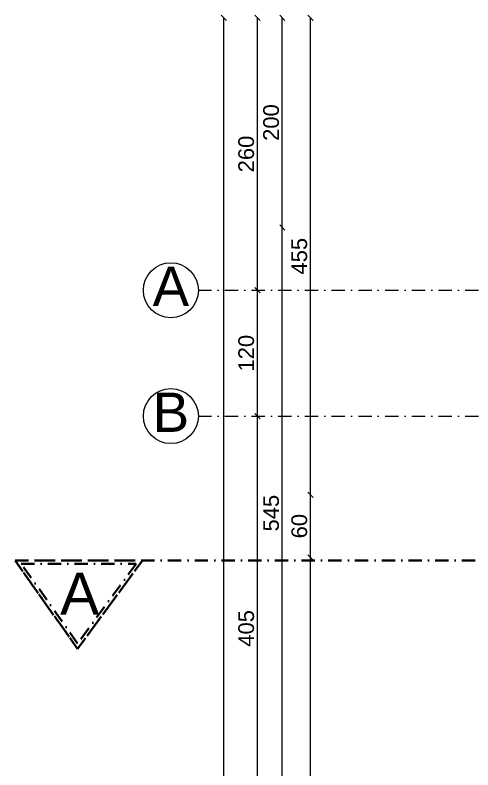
# Model space of a CAD drawing. Header units: millimetres. Extents: x 708 to 46452, y -4963 to 3960.
# Drawn here: x 16779 to 17216, y 2761 to 3481 of the extents above; entities that cross this region are included whole.
import ezdxf

# ---------------------------------------------------------------- set-up
doc = ezdxf.new("R2010")
doc.units = ezdxf.units.MM
for name, pattern in [('ACAD_ISO10W100', [18, 12, -3, 0, -3]), ('DASHDOT', [25.4, 12.7, -6.35, 0, -6.35]), ('DUZ', [0])]:
    doc.linetypes.add(name, pattern=pattern)
for name, color, linetype, lineweight in [('00_IC_OLCU', 139, 'Continuous', 20), ('AKS', 153, 'ACAD_ISO10W100', 20), ('aks ve noktalılar', 129, 'DASHDOT', 13), ('kesit çizgisi', 4, 'DASHDOT', 35), ('ölçü yatay', 150, 'DUZ', 18)]:
    doc.layers.add(name, color=color, linetype=linetype, lineweight=lineweight)
doc.styles.add('arial_1_18', font='arial.ttf', dxfattribs={"height": 0.2})
doc.styles.add('mimari altlik$0$194_PTB_WET_B1$0$Standard', font='arial.ttf')
doc.styles.get("Standard").update_dxf_attribs({"font": 'arial.ttf'})
doc.dimstyles.new('ALP_OLCU', dxfattribs={"dimscale": 0, "dimtxt": 15, "dimasz": 5, "dimexe": 0.18, "dimexo": 0.06, "dimgap": 3, "dimtad": 1, "dimdec": 0, "dimrnd": 0.1, "dimzin": 9, "dimdsep": 46, "dimtxsty": 'Standard', "dimblk": 'OBLIQUE', "dimcen": 0, "dimse1": 1, "dimse2": 1, "dimclrd": 256, "dimclre": 256, "dimclrt": 53, "dimadec": 0, "dimazin": 0, "dimtfac": 1, "dimtdec": 0, "dimtix": 1, "dimtmove": 1, "dimatfit": 3, "dimldrblk": 'ARCHTICK', "dimfxl": 0.18, "dimtolj": 1, "dimlwd": -1, "dimarcsym": 0})

# ---------------------------------------------------------------- blocks, each defined once
blk = doc.blocks.new('_Oblique')
at = {"color": 0, "linetype": 'ByBlock', "lineweight": -2}
blk.add_line((-0.5, -0.5), (0.5, 0.5), dxfattribs=at)
blk = doc.blocks.new('*D1031')
at = {"layer": '00_IC_OLCU', "transparency": 16777216}
blk.add_line((16978.63, 1953.46), (16978.63, 3478.46), dxfattribs=at)
at = {"layer": 'Defpoints', "color": 0, "transparency": 16777216}
for p in [(16978.63, 3478.46), (17865.36, 3478.46), (17227.36, 1953.46)]:
    blk.add_point(p, dxfattribs=at)
at = {"layer": '00_IC_OLCU', "transparency": 16777216, "xscale": 5, "yscale": 5, "zscale": 5}
for p, rotation in [((16978.63, 3478.46), 90), ((16978.63, 1953.46), 270)]:
    blk.add_blockref('_Oblique', p, dxfattribs=dict(at, rotation=rotation))
at = {"layer": '00_IC_OLCU', "color": 53, "transparency": 16777216, "insert": (16967.97, 2715.96), "char_height": 15, "attachment_point": 5, "rotation": 90}
blk.add_mtext('\\A1;1525', dxfattribs=at)
blk = doc.blocks.new('_ArchTick')
at = {"color": 0, "linetype": 'ByBlock', "const_width": 0.15}
blk.add_lwpolyline([(-0.5, -0.5), (0.5, 0.5)], dxfattribs=at)
blk = doc.blocks.new('*D1035')
at = {"layer": '00_IC_OLCU', "transparency": 16777216}
blk.add_line((17010.7, 2693.46), (17010.7, 3098.46), dxfattribs=at)
at = {"layer": 'Defpoints', "color": 0, "transparency": 16777216}
for p in [(17010.7, 3098.46), (17010.7, 3098.46), (17010.7, 2693.46)]:
    blk.add_point(p, dxfattribs=at)
at = {"layer": '00_IC_OLCU', "transparency": 16777216, "xscale": 5, "yscale": 5, "zscale": 5}
for p, rotation in [((17010.7, 3098.46), 90), ((17010.7, 2693.46), 270)]:
    blk.add_blockref('_Oblique', p, dxfattribs=dict(at, rotation=rotation))
at = {"layer": '00_IC_OLCU', "color": 53, "transparency": 16777216, "insert": (17000.04, 2895.96), "char_height": 15, "attachment_point": 5, "rotation": 90}
blk.add_mtext('\\A1;405', dxfattribs=at)
blk = doc.blocks.new('*D1036')
at = {"layer": '00_IC_OLCU', "transparency": 16777216}
blk.add_line((17010.7, 3098.46), (17010.7, 3218.46), dxfattribs=at)
at = {"layer": 'Defpoints', "color": 0, "transparency": 16777216}
for p in [(17010.7, 3218.46), (17010.7, 3218.46), (17010.7, 3098.46)]:
    blk.add_point(p, dxfattribs=at)
at = {"layer": '00_IC_OLCU', "transparency": 16777216, "xscale": 5, "yscale": 5, "zscale": 5}
for p, rotation in [((17010.7, 3218.46), 90), ((17010.7, 3098.46), 270)]:
    blk.add_blockref('_Oblique', p, dxfattribs=dict(at, rotation=rotation))
at = {"layer": '00_IC_OLCU', "color": 53, "transparency": 16777216, "insert": (17000.04, 3158.46), "char_height": 15, "attachment_point": 5, "rotation": 90}
blk.add_mtext('\\A1;120', dxfattribs=at)
blk = doc.blocks.new('*D1037')
at = {"layer": '00_IC_OLCU', "transparency": 16777216}
blk.add_line((17010.7, 3218.46), (17010.7, 3478.46), dxfattribs=at)
at = {"layer": 'Defpoints', "color": 0, "transparency": 16777216}
for p in [(17010.7, 3478.46), (17865.36, 3478.46), (17010.7, 3218.46)]:
    blk.add_point(p, dxfattribs=at)
at = {"layer": '00_IC_OLCU', "transparency": 16777216, "xscale": 5, "yscale": 5, "zscale": 5}
for p, rotation in [((17010.7, 3478.46), 90), ((17010.7, 3218.46), 270)]:
    blk.add_blockref('_Oblique', p, dxfattribs=dict(at, rotation=rotation))
at = {"layer": '00_IC_OLCU', "color": 53, "transparency": 16777216, "insert": (17000.04, 3348.46), "char_height": 15, "attachment_point": 5, "rotation": 90}
blk.add_mtext('\\A1;260', dxfattribs=at)
blk = doc.blocks.new('*D1041')
at = {"layer": '00_IC_OLCU', "transparency": 16777216}
blk.add_line((17034.44, 2733.27), (17034.44, 3278.46), dxfattribs=at)
at = {"layer": 'Defpoints', "color": 0, "transparency": 16777216}
for p in [(17034.44, 3278.46), (17427.36, 3278.46), (17227.36, 2733.27)]:
    blk.add_point(p, dxfattribs=at)
at = {"layer": '00_IC_OLCU', "transparency": 16777216, "xscale": 5, "yscale": 5, "zscale": 5}
for p, rotation in [((17034.44, 3278.46), 90), ((17034.44, 2733.27), 270)]:
    blk.add_blockref('_Oblique', p, dxfattribs=dict(at, rotation=rotation))
at = {"layer": '00_IC_OLCU', "color": 53, "transparency": 16777216, "insert": (17023.82, 3005.86), "char_height": 15, "attachment_point": 5, "rotation": 90}
blk.add_mtext('\\A1;545', dxfattribs=at)
blk = doc.blocks.new('*D1042')
at = {"layer": '00_IC_OLCU', "transparency": 16777216}
blk.add_line((17034.44, 3278.46), (17034.44, 3478.46), dxfattribs=at)
at = {"layer": 'Defpoints', "color": 0, "transparency": 16777216}
for p in [(17034.44, 3478.46), (17865.36, 3478.46), (17427.36, 3278.46)]:
    blk.add_point(p, dxfattribs=at)
at = {"layer": '00_IC_OLCU', "transparency": 16777216, "xscale": 5, "yscale": 5, "zscale": 5}
for p, rotation in [((17034.44, 3478.46), 90), ((17034.44, 3278.46), 270)]:
    blk.add_blockref('_Oblique', p, dxfattribs=dict(at, rotation=rotation))
at = {"layer": '00_IC_OLCU', "color": 53, "transparency": 16777216, "insert": (17023.79, 3378.46), "char_height": 15, "attachment_point": 5, "rotation": 90}
blk.add_mtext('\\A1;200', dxfattribs=at)
blk = doc.blocks.new('*D1043')
at = {"layer": '00_IC_OLCU', "transparency": 16777216}
blk.add_line((17061.37, 1953.46), (17061.37, 2963.46), dxfattribs=at)
at = {"layer": 'Defpoints', "color": 0, "transparency": 16777216}
for p in [(17061.37, 2963.46), (17501.99, 2963.46), (17241.99, 1953.46)]:
    blk.add_point(p, dxfattribs=at)
at = {"layer": '00_IC_OLCU', "transparency": 16777216, "xscale": 5, "yscale": 5, "zscale": 5}
for p, rotation in [((17061.37, 2963.46), 90), ((17061.37, 1953.46), 270)]:
    blk.add_blockref('_Oblique', p, dxfattribs=dict(at, rotation=rotation))
at = {"layer": '00_IC_OLCU', "color": 53, "transparency": 16777216, "insert": (17050.71, 2458.46), "char_height": 15, "attachment_point": 5, "rotation": 90}
blk.add_mtext('\\A1;1010', dxfattribs=at)
blk = doc.blocks.new('*D1044')
at = {"layer": '00_IC_OLCU', "transparency": 16777216}
blk.add_line((17061.37, 2963.46), (17061.37, 3023.46), dxfattribs=at)
at = {"layer": 'Defpoints', "color": 0, "transparency": 16777216}
for p in [(17061.37, 3023.46), (17497.36, 3023.46), (17501.99, 2963.46)]:
    blk.add_point(p, dxfattribs=at)
at = {"layer": '00_IC_OLCU', "transparency": 16777216, "xscale": 5, "yscale": 5, "zscale": 5}
for p, rotation in [((17061.37, 3023.46), 90), ((17061.37, 2963.46), 270)]:
    blk.add_blockref('_Oblique', p, dxfattribs=dict(at, rotation=rotation))
at = {"layer": '00_IC_OLCU', "color": 53, "transparency": 16777216, "insert": (17050.71, 2993.46), "char_height": 15, "attachment_point": 5, "rotation": 90}
blk.add_mtext('\\A1;60', dxfattribs=at)
blk = doc.blocks.new('*D1045')
at = {"layer": '00_IC_OLCU', "transparency": 16777216}
blk.add_line((17061.37, 3023.46), (17061.37, 3478.46), dxfattribs=at)
at = {"layer": 'Defpoints', "color": 0, "transparency": 16777216}
for p in [(17061.37, 3478.46), (17865.36, 3478.46), (17497.36, 3023.46)]:
    blk.add_point(p, dxfattribs=at)
at = {"layer": '00_IC_OLCU', "transparency": 16777216, "xscale": 5, "yscale": 5, "zscale": 5}
for p, rotation in [((17061.37, 3478.46), 90), ((17061.37, 3023.46), 270)]:
    blk.add_blockref('_Oblique', p, dxfattribs=dict(at, rotation=rotation))
at = {"layer": '00_IC_OLCU', "color": 53, "transparency": 16777216, "insert": (17050.74, 3250.96), "char_height": 15, "attachment_point": 5, "rotation": 90}
blk.add_mtext('\\A1;455', dxfattribs=at)
blk = doc.blocks.new('GEEG')
at = {"layer": '00_IC_OLCU'}
for base, p1, p2, picture, middle in [((16978.63, 3478.46), (17227.36, 1953.46), (17865.36, 3478.46), '*D1031', (16967.97, 2715.96)), ((17010.7, 3478.46), (17010.7, 3218.46), (17865.36, 3478.46), '*D1037', (17000.04, 3348.46)), ((17034.44, 3478.46), (17427.36, 3278.46), (17865.36, 3478.46), '*D1042', (17023.79, 3378.46)), ((17061.37, 3478.46), (17497.36, 3023.46), (17865.36, 3478.46), '*D1045', (17050.74, 3250.96)), ((17034.44, 3278.46), (17227.36, 2733.27), (17427.36, 3278.46), '*D1041', (17023.82, 3005.86)), ((17010.7, 3218.46), (17010.7, 3098.46), (17010.7, 3218.46), '*D1036', (17000.04, 3158.46)), ((17010.7, 3098.46), (17010.7, 2693.46), (17010.7, 3098.46), '*D1035', (17000.04, 2895.96)), ((17061.37, 3023.46), (17501.99, 2963.46), (17497.36, 3023.46), '*D1044', (17050.71, 2993.46)), ((17061.37, 2963.46), (17241.99, 1953.46), (17501.99, 2963.46), '*D1043', (17050.71, 2458.46))]:
    dim = blk.add_linear_dim(base=base, p1=p1, p2=p2, angle=90, dimstyle='ALP_OLCU', override={"dimscale": 1}, dxfattribs=at)
    dim.commit()
    dim.dimension.update_dxf_attribs({"geometry": picture, "text_midpoint": middle})

msp = doc.modelspace()

# ---------------------------------------------------------------- linework, layer by layer
at = {"layer": 'AKS', "color": 30, "linetype": 'Continuous', "lineweight": 5}
for centre in [(16928.074, 3218.46), (16928.074, 3098.46)]:
    msp.add_circle(centre, 26.25, dxfattribs=at)
at = {"layer": 'aks ve noktalılar'}
for points in [[(16954.039, 3218.46), (18147.357, 3218.46)], [(16954.039, 3098.46), (18834.413, 3098.46)]]:
    msp.add_lwpolyline(points, dxfattribs=at)
at = {"layer": 'kesit çizgisi', "lineweight": 35}
for p, q in [((18952.518, 2960.674), (16779.434, 2960.674)), ((16779.434, 2960.674), (16839.045, 2876.503)), ((16839.045, 2876.503), (16900.92, 2960.674))]:
    msp.add_line(p, q, dxfattribs=at)
msp.add_lwpolyline([(16779.434, 2960.674), (16900.92, 2960.674), (16839.045, 2876.503), (16779.434, 2960.674)], dxfattribs=at)
msp.add_lwpolyline([(16785.235, 2957.674), (16894.991, 2957.674), (16839.09, 2881.63)], close=True, dxfattribs=at)

# ---------------------------------------------------------------- block references
at = {"layer": 'ölçü yatay'}
msp.add_blockref('GEEG', (0, 0), dxfattribs=at)

# ---------------------------------------------------------------- texts
at = {"layer": 'AKS', "color": 30, "linetype": 'Continuous', "lineweight": 5, "style": 'arial_1_18'}
for s, p in [('A', (16910.632, 3203.36)), ('B', (16910.632, 3083.36))]:
    msp.add_text(s, height=37.5, dxfattribs=at).set_placement(p)
at = {"layer": 'kesit çizgisi', "lineweight": 35, "insert": (16859.69, 2909.154), "char_height": 40, "attachment_point": 9, "style": 'mimari altlik$0$194_PTB_WET_B1$0$Standard'}
msp.add_mtext_dynamic_manual_height_columns('A', width=458.16563, gutter_width=200, heights=[0], dxfattribs=at)

doc.saveas('drawing.dxf')
